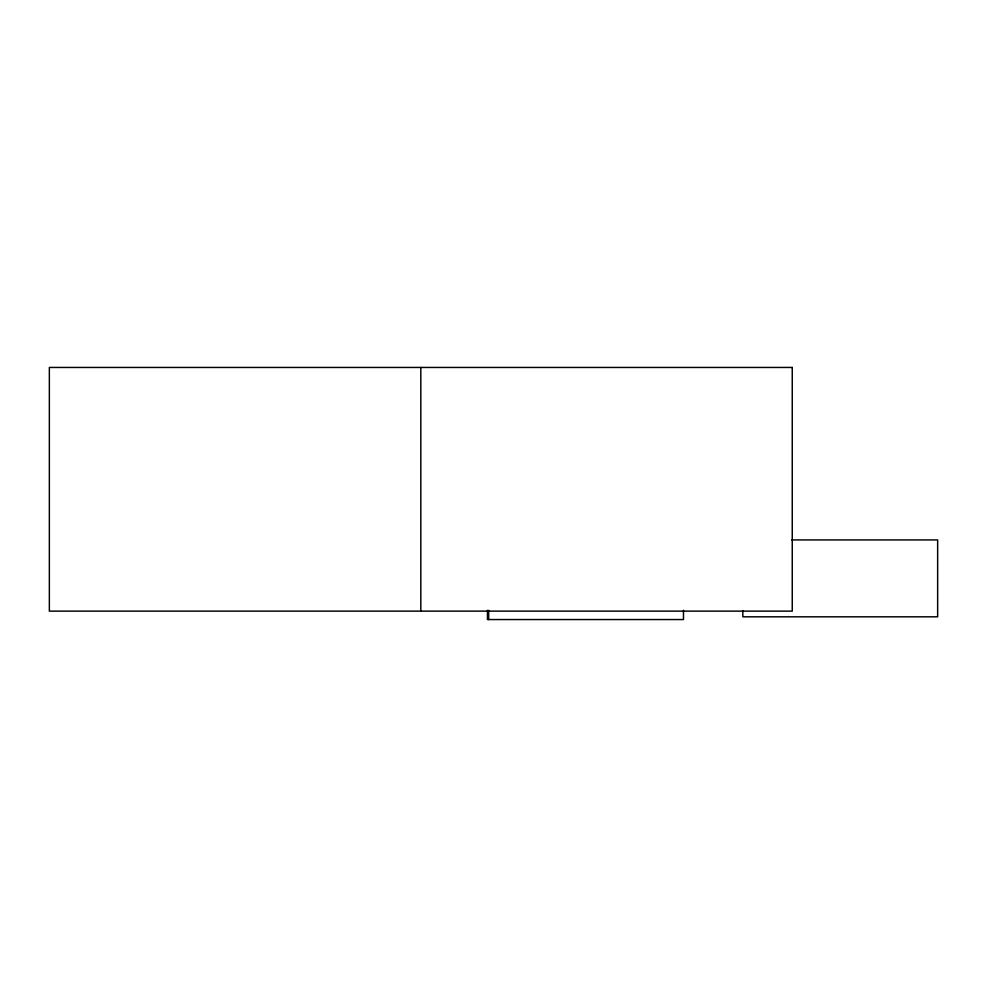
<?xml version="1.0" encoding="UTF-8"?>
<svg xmlns="http://www.w3.org/2000/svg" width="987" height="987" viewBox="0 0 987 987"><rect width="100%" height="100%" fill="white"/><g stroke="black" fill="none" stroke-linecap="round" stroke-linejoin="round"><path stroke-width="1.48" d="M791.845 539.926L937.65 539.926L937.65 616.813L742.841 616.813L742.841 610.669M683.485 610.324L683.485 619.552L487.442 619.552L487.442 610.324M488.676 610.324L488.676 619.552M420.807 367.448L420.807 611.126M792.253 367.448L49.35 367.448L49.35 611.126L792.253 611.126L792.253 367.448"/></g></svg>
